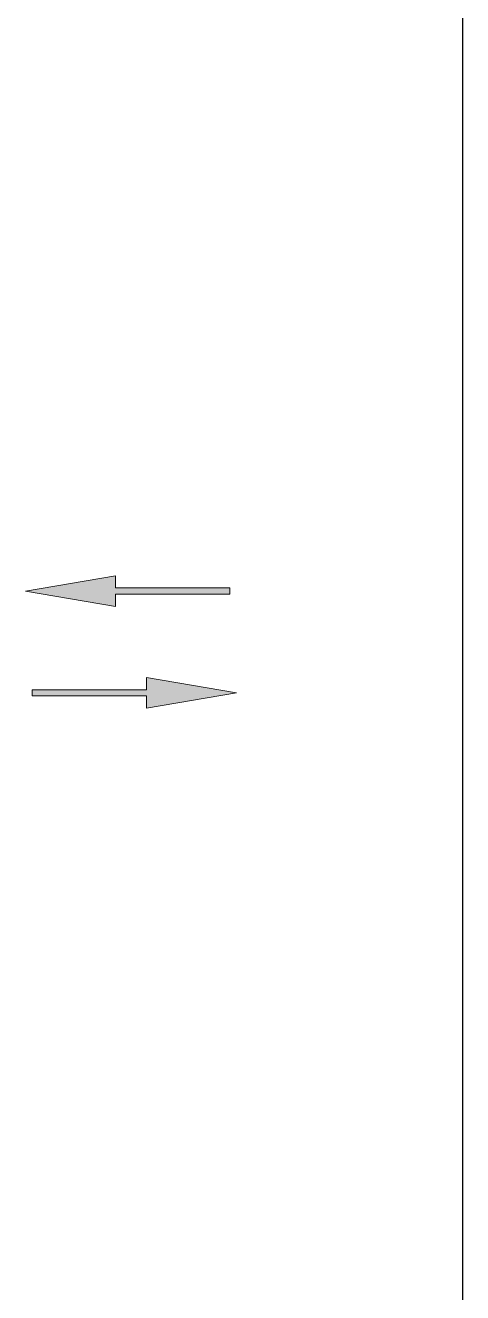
# Model space of a CAD drawing. Extents: x 152195838 to 160350639, y 364657247 to 370318102.
# Drawn here: x 158028325 to 158034947, y 364955879 to 364975060 of the extents above; entities that cross this region are included whole.
import ezdxf

# ---------------------------------------------------------------- set-up
doc = ezdxf.new("R2010")
doc.units = 0
doc.header["$MEASUREMENT"] = 0
doc.layers.add('4A.TEC 패턴 1', color=8, linetype='CONTINUOUS')
doc.layers.add('㈜SE&C 패턴 1', color=8, linetype='CONTINUOUS')
doc.layers.add('DEFPOINT', color=135, linetype='CONTINUOUS', plot=False)

# ---------------------------------------------------------------- blocks, each defined once
blk = doc.blocks.new('QQ3')
at = {"layer": '4A.TEC 패턴 1', "lineweight": 0}
blk.add_hatch(color=256, dxfattribs=at).paths.add_polyline_path([(5115271, 393912), (5117341, 393912), (5117341, 393801), (5116775, 393801), (5115271, 393801), (5115271, 393579), (5113645, 393857), (5115271, 394134)])
blk.add_lwpolyline([(5116775, 393801), (5117341, 393801), (5117341, 393912), (5115271, 393912), (5115271, 394134), (5113645, 393857), (5115271, 393579), (5115271, 393801), (5116775, 393801)], close=True, dxfattribs=at)
blk.add_lwpolyline([(5117341, 393912), (5117341, 393801)], dxfattribs=at)
blk = doc.blocks.new('A$C111325cc')
at = {"layer": 'DEFPOINT'}
blk.add_line((171276, 244000), (171276, 0), dxfattribs=at)

msp = doc.modelspace()

# ---------------------------------------------------------------- block references
at = {"layer": 'DEFPOINT'}
msp.add_blockref('A$C111325cc', (157863670.7413, 364896968.7328), dxfattribs=at)
at = {"layer": '㈜SE&C 패턴 1', "xscale": 0.8380952380952384, "yscale": 0.8380952380952384, "zscale": 0.8380952380952384}
for p, rotation in [((153742603.6386, 364636408.6707), 359.9999999999997), ((162317245.3589, 365295046.1734), 179.9999999999998)]:
    msp.add_blockref('QQ3', p, dxfattribs=dict(at, rotation=rotation))

doc.saveas('drawing.dxf')
